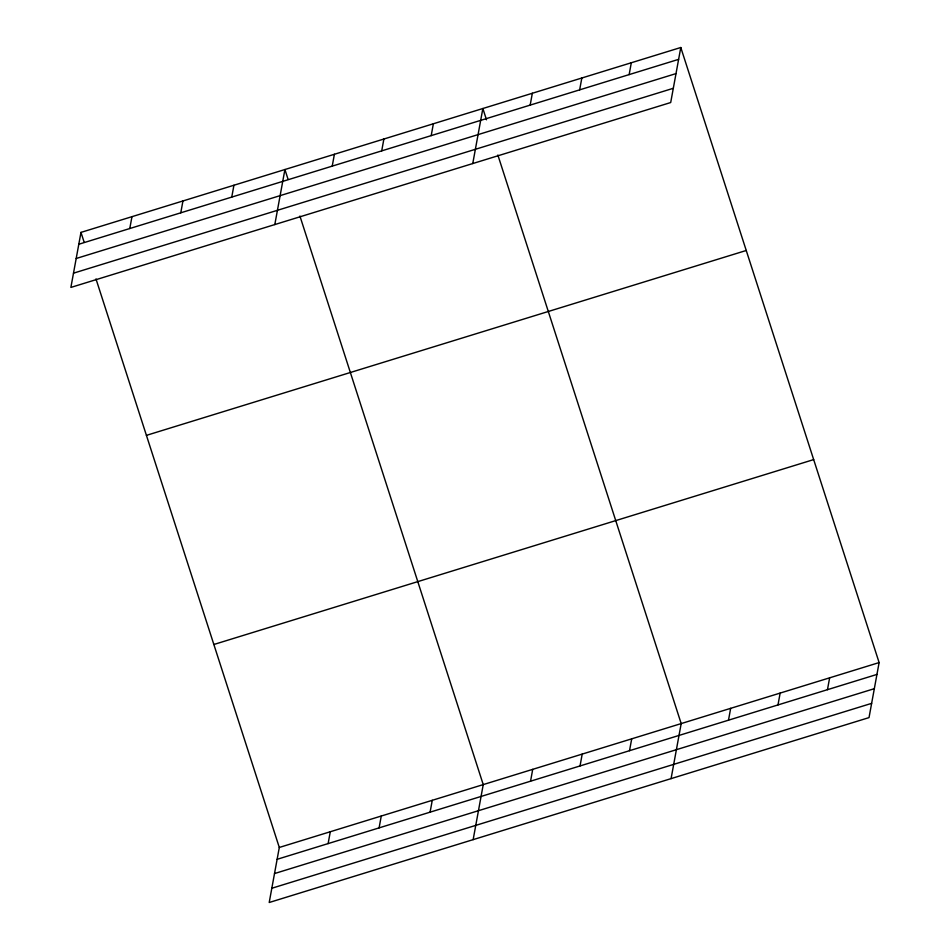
<?xml version="1.0" encoding="UTF-8"?>
<svg xmlns="http://www.w3.org/2000/svg" width="950" height="950" viewBox="0 0 950 950"><rect width="100%" height="100%" fill="white"/><g stroke="black" fill="none" stroke-linecap="round" stroke-linejoin="round"><path stroke-width="1.43" d="M80.976 232.394L70.882 287.423L670.7 102.541L680.794 47.5L80.976 232.394L84.158 242.262M129.782 228.523L131.967 216.671M180.773 212.812L182.946 200.961M231.752 197.101L233.938 185.238M274.811 224.568L284.917 169.527L288.099 179.396M332.227 166.131L334.4 154.268M381.71 150.872L383.883 139.021M95.974 278.908L279.3 847.459L269.206 902.5L869.024 717.606L879.118 662.578L680.794 47.5M431.193 135.624L433.366 123.761M328.118 843.6L330.291 831.749M472.756 163.554L482.861 108.514L486.495 119.795M379.098 827.889L381.271 816.026M530.171 105.117L532.344 93.254M430.089 812.167L432.262 800.316M579.654 89.858L581.827 78.007M473.147 839.634L483.241 784.605L299.915 216.042M629.137 74.611L631.311 62.748M530.551 781.197L532.724 769.346M580.034 765.949L582.207 754.098M629.518 750.69L631.703 738.839M671.08 778.62L681.186 723.591L497.859 155.028M728.496 720.183L730.669 708.332M777.979 704.936L780.152 693.084M827.462 689.676L829.635 677.825M78.802 244.245L678.621 59.351M76.19 258.495L676.008 73.601M73.494 273.173L673.312 88.291M146.431 435.361L746.249 250.479M213.857 644.492L813.675 459.598M279.3 847.459L879.118 662.578M277.127 859.311L876.945 674.429M274.514 873.561L874.332 688.679M271.819 888.25L871.637 703.356"/></g></svg>
